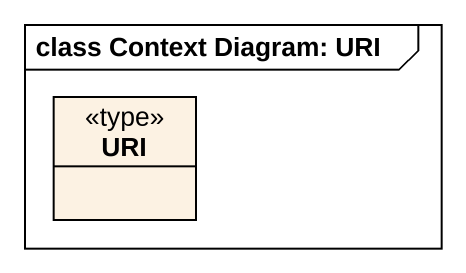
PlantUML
@startuml
mainframe class Context Diagram: URI
hide circle
hide empty members
class URI <<type>>
@enduml
